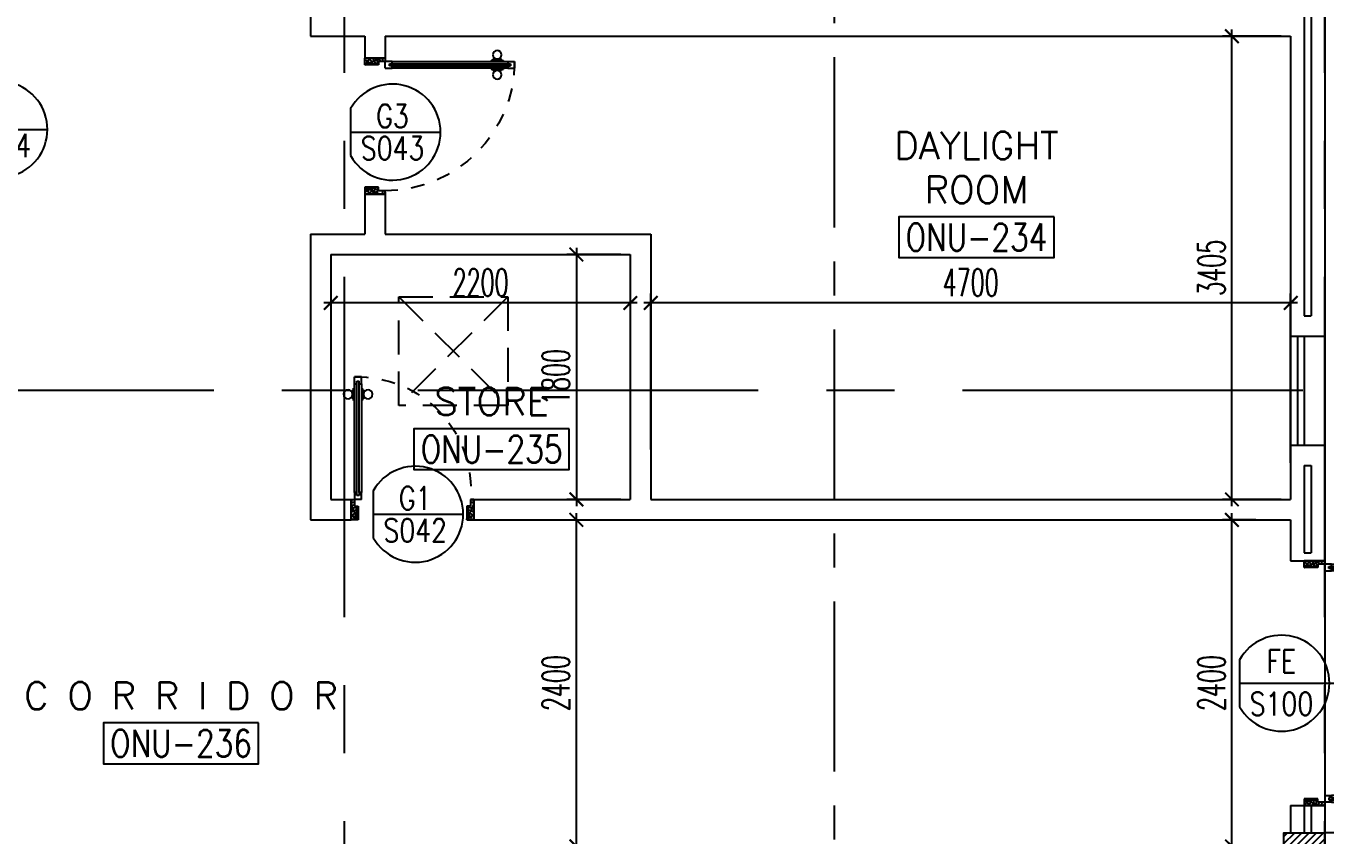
# Model space of a CAD drawing. Extents: x 88852.7 to 88945.7, y 39921.6 to 40001.1.
# Drawn here: x 88883.63 to 88893.18, y 39936.01 to 39941.96 of the extents above; entities that cross this region are included whole.
import ezdxf
from ezdxf.enums import TextEntityAlignment as Align

# ---------------------------------------------------------------- set-up
doc = ezdxf.new("R2010")
doc.units = 0
doc.header["$MEASUREMENT"] = 0
doc.header["$PDMODE"] = 34
for name, pattern in [('CENTER', [2, 1.25, -0.25, 0.25, -0.25]), ('CENTERX2', [4, 2.5, -0.5, 0.5, -0.5]), ('HIDDEN', [0.375, 0.25, -0.125])]:
    doc.linetypes.add(name, pattern=pattern)
doc.layers.get('0').update_dxf_attribs({"linetype": 'CONTINUOUS'})
doc.layers.get('DEFPOINTS').update_dxf_attribs({"linetype": 'CONTINUOUS'})
for name, color, linetype in [('AXES', 11, 'CENTERX2'), ('AXES1', 11, 'CENTER'), ('COL', 2, 'CONTINUOUS'), ('DIM', 4, 'CONTINUOUS'), ('DOOR', 7, 'CONTINUOUS'), ('DOOR-CR', 4, 'CONTINUOUS'), ('DOOR-NO', 3, 'CONTINUOUS'), ('EJ', 9, 'CONTINUOUS'), ('HAT', 8, 'CONTINUOUS'), ('INSUL', 4, 'CONTINUOUS'), ('RM-BOX', 4, 'CONTINUOUS'), ('RM-NAME', 2, 'CONTINUOUS'), ('RM-NO', 2, 'CONTINUOUS'), ('ROOF', 7, 'CONTINUOUS'), ('SHAFT', 4, 'CONTINUOUS'), ('WALL', 2, 'CONTINUOUS'), ('WIN', 3, 'CONTINUOUS')]:
    doc.layers.add(name, color=color, linetype=linetype)
doc.styles.add('ROMANS', font='ROMANS.shx', dxfattribs={"width": 0.6})
doc.dimstyles.new('STANDARD in', dxfattribs={"dimtxt": 0.2, "dimasz": 0.1, "dimexe": 0.07, "dimexo": 0.07, "dimgap": 0.05, "dimtad": 1, "dimdec": 0, "dimlfac": 1000, "dimzin": 0, "dimdsep": 46, "dimtxsty": 'ROMANS', "dimblk": 'ARCHTICK', "dimcen": 0.05, "dimdle": 0.05, "dimclrd": 4, "dimclre": 4, "dimclrt": 2, "dimadec": 0, "dimazin": 0, "dimtfac": 1, "dimtdec": 0, "dimtmove": 2, "dimatfit": 3, "dimfxl": 0, "dimtolj": 1, "dimtzin": 0, "dimarcsym": 0})

# ---------------------------------------------------------------- blocks, each defined once
blk = doc.blocks.new('_ARCHTICK')
at = {"color": 0, "linetype": 'ByBlock', "const_width": 0.15}
blk.add_lwpolyline([(-0.5, -0.5), (0.5, 0.5)], dxfattribs=at)
blk = doc.blocks.new('*D376')
at = {"layer": 'DEFPOINTS', "color": 0, "linetype": 'Continuous'}
for p in [(88888.0703, 39940.2796), (88887.6738, 39938.4796), (88888.0703, 39938.4796)]:
    blk.add_point(p, dxfattribs=at)
at = {"layer": 'DIM', "color": 4, "linetype": 'Continuous', "lineweight": -2}
for p, q in [((88887.6738, 39940.3296), (88887.6738, 39938.4296)), ((88888.0003, 39940.2796), (88887.6038, 39940.2796)), ((88888.0003, 39938.4796), (88887.6038, 39938.4796))]:
    blk.add_line(p, q, dxfattribs=at)
at = {"layer": 'DIM', "color": 4, "linetype": 'Continuous', "lineweight": -2, "xscale": 0.1, "yscale": 0.1, "zscale": 0.1}
for p, rotation in [((88887.6738, 39940.2796), 90), ((88887.6738, 39938.4796), 270)]:
    blk.add_blockref('_ARCHTICK', p, dxfattribs=dict(at, rotation=rotation))
at = {"layer": 'DIM', "color": 2, "linetype": 'Continuous', "insert": (88887.5238, 39939.3796), "char_height": 0.2, "attachment_point": 5, "rotation": 90, "style": 'ROMANS'}
blk.add_mtext('\\A1;1800', dxfattribs=at)
blk = doc.blocks.new('*D375')
at = {"layer": 'DEFPOINTS', "color": 0, "linetype": 'Continuous'}
for p in [(88885.8703, 39940.2796), (88888.0703, 39940.2796), (88885.8703, 39939.9239)]:
    blk.add_point(p, dxfattribs=at)
at = {"layer": 'DIM', "color": 4, "linetype": 'Continuous', "lineweight": -2}
for p, q in [((88885.8703, 39940.2096), (88885.8703, 39939.8539)), ((88888.0703, 39940.2096), (88888.0703, 39939.8539)), ((88888.1203, 39939.9239), (88885.8203, 39939.9239))]:
    blk.add_line(p, q, dxfattribs=at)
at = {"layer": 'DIM', "color": 4, "linetype": 'Continuous', "lineweight": -2, "xscale": 0.1, "yscale": 0.1, "zscale": 0.1, "rotation": 180}
blk.add_blockref('_ARCHTICK', (88885.8703, 39939.9239), dxfattribs=at)
at = {"layer": 'DIM', "color": 4, "linetype": 'Continuous', "lineweight": -2, "xscale": 0.1, "yscale": 0.1, "zscale": 0.1}
blk.add_blockref('_ARCHTICK', (88888.0703, 39939.9239), dxfattribs=at)
at = {"layer": 'DIM', "color": 2, "linetype": 'Continuous', "insert": (88886.9703, 39940.0739), "char_height": 0.2, "attachment_point": 5, "style": 'ROMANS'}
blk.add_mtext('\\A1;2200', dxfattribs=at)
blk = doc.blocks.new('*D374')
at = {"layer": 'DEFPOINTS', "color": 0, "linetype": 'Continuous'}
for p in [(88888.2203, 39939.9239), (88888.2203, 39938.7769), (88892.9203, 39938.6796)]:
    blk.add_point(p, dxfattribs=at)
at = {"layer": 'DIM', "color": 4, "linetype": 'Continuous', "lineweight": -2}
for p, q in [((88888.2203, 39938.8469), (88888.2203, 39939.9939)), ((88892.9203, 39938.7496), (88892.9203, 39939.9939)), ((88892.9703, 39939.9239), (88888.1703, 39939.9239))]:
    blk.add_line(p, q, dxfattribs=at)
at = {"layer": 'DIM', "color": 4, "linetype": 'Continuous', "lineweight": -2, "xscale": 0.1, "yscale": 0.1, "zscale": 0.1, "rotation": 180}
blk.add_blockref('_ARCHTICK', (88888.2203, 39939.9239), dxfattribs=at)
at = {"layer": 'DIM', "color": 4, "linetype": 'Continuous', "lineweight": -2, "xscale": 0.1, "yscale": 0.1, "zscale": 0.1}
blk.add_blockref('_ARCHTICK', (88892.9203, 39939.9239), dxfattribs=at)
at = {"layer": 'DIM', "color": 2, "linetype": 'Continuous', "insert": (88890.5703, 39940.0739), "char_height": 0.2, "attachment_point": 5, "style": 'ROMANS'}
blk.add_mtext('\\A1;4700', dxfattribs=at)
blk = doc.blocks.new('*D373')
at = {"layer": 'DEFPOINTS', "color": 0, "linetype": 'Continuous'}
for p in [(88892.489, 39941.8846), (88892.9203, 39941.8846), (88892.9203, 39938.4796)]:
    blk.add_point(p, dxfattribs=at)
at = {"layer": 'DIM', "color": 4, "linetype": 'Continuous', "lineweight": -2}
for p, q in [((88892.8503, 39941.8846), (88892.419, 39941.8846)), ((88892.489, 39938.4296), (88892.489, 39941.9346)), ((88892.8503, 39938.4796), (88892.419, 39938.4796))]:
    blk.add_line(p, q, dxfattribs=at)
at = {"layer": 'DIM', "color": 4, "linetype": 'Continuous', "lineweight": -2, "xscale": 0.1, "yscale": 0.1, "zscale": 0.1}
for p, rotation in [((88892.489, 39941.8846), 90), ((88892.489, 39938.4796), 270)]:
    blk.add_blockref('_ARCHTICK', p, dxfattribs=dict(at, rotation=rotation))
at = {"layer": 'DIM', "color": 2, "linetype": 'Continuous', "insert": (88892.339, 39940.1821), "char_height": 0.2, "attachment_point": 5, "rotation": 90, "style": 'ROMANS'}
blk.add_mtext('\\A1;3405', dxfattribs=at)
blk = doc.blocks.new('*D372')
at = {"layer": 'DEFPOINTS', "color": 0, "linetype": 'Continuous'}
for p in [(88887.6377, 39938.3296), (88887.6738, 39938.3296), (88887.6377, 39935.9296)]:
    blk.add_point(p, dxfattribs=at)
at = {"layer": 'DIM', "color": 4, "linetype": 'Continuous', "lineweight": -2}
for p, q in [((88887.6738, 39935.8796), (88887.6738, 39938.3796)), ((88887.7077, 39938.3296), (88887.7438, 39938.3296)), ((88887.7077, 39935.9296), (88887.7438, 39935.9296))]:
    blk.add_line(p, q, dxfattribs=at)
at = {"layer": 'DIM', "color": 4, "linetype": 'Continuous', "lineweight": -2, "xscale": 0.1, "yscale": 0.1, "zscale": 0.1}
for p, rotation in [((88887.6738, 39938.3296), 90), ((88887.6738, 39935.9296), 270)]:
    blk.add_blockref('_ARCHTICK', p, dxfattribs=dict(at, rotation=rotation))
at = {"layer": 'DIM', "color": 2, "linetype": 'Continuous', "insert": (88887.5238, 39937.1296), "char_height": 0.2, "attachment_point": 5, "rotation": 90, "style": 'ROMANS'}
blk.add_mtext('\\A1;2400', dxfattribs=at)
blk = doc.blocks.new('*D371')
at = {"layer": 'DEFPOINTS', "color": 0, "linetype": 'Continuous'}
for p in [(88892.489, 39938.3296), (88892.7345, 39938.3296), (88892.7345, 39935.9296)]:
    blk.add_point(p, dxfattribs=at)
at = {"layer": 'DIM', "color": 4, "linetype": 'Continuous', "lineweight": -2}
for p, q in [((88892.6645, 39938.3296), (88892.419, 39938.3296)), ((88892.489, 39935.8796), (88892.489, 39938.3796)), ((88892.6645, 39935.9296), (88892.419, 39935.9296))]:
    blk.add_line(p, q, dxfattribs=at)
at = {"layer": 'DIM', "color": 4, "linetype": 'Continuous', "lineweight": -2, "xscale": 0.1, "yscale": 0.1, "zscale": 0.1}
for p, rotation in [((88892.489, 39938.3296), 90), ((88892.489, 39935.9296), 270)]:
    blk.add_blockref('_ARCHTICK', p, dxfattribs=dict(at, rotation=rotation))
at = {"layer": 'DIM', "color": 2, "linetype": 'Continuous', "insert": (88892.339, 39937.1296), "char_height": 0.2, "attachment_point": 5, "rotation": 90, "style": 'ROMANS'}
blk.add_mtext('\\A1;2400', dxfattribs=at)
blk = doc.blocks.new('D1000')
at = {"layer": 'DOOR', "color": 7, "linetype": 'ByBlock'}
for p, q in [((0, 0), (-150, 0)), ((-150, 0), (-150, -25)), ((-150, 0), (0, 0)), ((0, -50), (-113.7, 0)), ((0, -50), (-40.1, 0)), ((0, -50), (0, 0)), ((-1050, -25.2), (-1100, -25.2)), ((-1100, -75.2), (-1100, -25.2)), ((-1100, -25.2), (-1100, -75.2)), ((-1050, -75.2), (-1100, -75.2)), ((-1050, -42.2), (-1070, -42.2)), ((-1070, -42.2), (-1070, -58.2)), ((-1050, -58.2), (-1070, -58.2)), ((-1050, -25.2), (-1050, -42.2)), ((-1050, -58.2), (-1050, -75.2)), ((-927.6, -18), (-1017.6, -18)), ((-1017.6, -25.2), (-1017.6, -18)), ((-1017.6, -75.2), (-1017.6, -82.4)), ((-927.6, -82.4), (-1017.6, -82.4)), ((-1005, -9), (-940.2, -9)), ((-1005, -18), (-1005, -9)), ((-1005, -18), (-940.2, -18)), ((-1005, -82.4), (-940.2, -82.4)), ((-1005, -82.4), (-1005, -91.4)), ((-1005, -91.4), (-940.2, -91.4)), ((-940.2, -18), (-940.2, -9)), ((-940.2, -82.4), (-940.2, -91.4)), ((-927.6, -25.2), (-927.6, -18)), ((-927.6, -75.2), (-927.6, -82.4)), ((-200, -42), (-200, -25)), ((-200, -25), (-150, -25)), ((-180, -42), (-200, -42)), ((-200, -75), (-200, -58)), ((-200, -58), (-180, -58)), ((-150, -75), (-200, -75)), ((-180, -58), (-180, -42)), ((-150, -75), (-150, -25)), ((-150, -25), (-100, -25)), ((-100, -25), (-100, -50)), ((0, -50), (-100, -36.6)), ((-100, -50), (0, -50)), ((0, -950), (-113.7, -1000)), ((-100, -975), (-100, -950)), ((0, -950), (-100, -963.4)), ((-100, -950), (0, -950)), ((0, -950), (-40.1, -1000)), ((0, -950), (0, -1000)), ((-150, -975), (-100, -975)), ((-150, -1000), (-150, -975)), ((-150, -1000), (0, -1000)), ((0, -1000), (-150, -1000))]:
    blk.add_line(p, q, dxfattribs=at)
at = {"layer": 'DOOR', "linetype": 'ByBlock'}
for p, q in [((-200, -25), (-1050, -25.2)), ((-200, -42), (-1050, -42.2)), ((-200, -58), (-1050, -58.2)), ((-1050, -75.2), (-200, -75))]:
    blk.add_line(p, q, dxfattribs=at)
at = {"layer": 'DOOR', "color": 7, "linetype": 'ByBlock'}
for centre in [(-972.6, 23.4), (-972.6, -123.7)]:
    blk.add_circle(centre, 32.4, dxfattribs=at)
for centre, radius, start, end in [((0, -50), 134.4, 158.15985, 169.28002), ((0, -50), 74.4, 137.77643, 180), ((0, -50), 54.4, 113.20738, 180), ((0, -50), 154.4, 161.10529, 166.28577), ((0, -50), 114.4, 154.08384, 167.37743), ((0, -50), 94.4, 148.01819, 180), ((0, -50), 34.4, 90, 180), ((0, -50), 14.4, 90, 180), ((0, -950), 94.4, 180, 211.98181), ((0, -950), 74.4, 180, 222.22357), ((0, -950), 54.4, 180, 246.79262), ((0, -950), 34.4, 180, 270), ((0, -950), 14.4, 180, 270), ((0, -950), 154.4, 193.71423, 198.89471), ((0, -950), 134.4, 190.71998, 201.84015)]:
    blk.add_arc(centre, radius, start, end, dxfattribs=at)
at = {"layer": 'DOOR', "linetype": 'HIDDEN', "ltscale": 0.5}
blk.add_arc((-149.4, -24.5), 950.5, 180.04344, 269.96673, dxfattribs=at)
blk = doc.blocks.new('C11')
at = {"layer": 'HAT'}
h = blk.add_hatch(dxfattribs=at)
h.set_pattern_fill('ANSI31', color=256, scale=300, style=0)
h.set_pattern_definition([(45, (-248556.182, -75061.005), (-26.5165043, 26.5165043), [])])
h.paths.add_polyline_path([(300, 700), (0, 700), (0, 350), (300, 350)])
h.paths.add_polyline_path([(300, 350), (0, 350), (0, 0), (300, 0)])
at = {"layer": 'COL'}
blk.add_lwpolyline([(300, 700), (300, 0), (0, 0), (0, 700)], close=True, dxfattribs=at)
blk = doc.blocks.new('DD1')
at = {"layer": 'DOOR-CR'}
blk.add_line((-307.6, 0), (352.8, 0), dxfattribs=at)
blk.add_lwpolyline([(-307.6, -172.9, 3.820224), (-307.6, 172.9)], format="xyb", close=True, dxfattribs=at)
at = {"layer": 'DOOR-NO', "style": 'ROMANS', "width": 0.8}
for tag, p in [('G', (0, 141.5)), ('000', (0, -141.4))]:
    blk.add_attdef(tag, text='', height=204, dxfattribs=at).set_placement(p, align=Align.MIDDLE)
blk = doc.blocks.new('RM1')
at = {"layer": 'RM-BOX'}
blk.add_lwpolyline([(569.9, -200), (-569.9, -200), (-569.9, -500), (569.9, -500)], close=True, dxfattribs=at)
at = {"layer": 'RM-NAME', "style": 'ROMANS'}
for tag, p in [('ROOMNAME1', (0, 323.8)), ('ROOMNAME2', (0, 0))]:
    blk.add_attdef(tag, text='', height=200, dxfattribs=at).set_placement(p, align=Align.MIDDLE)
at = {"layer": 'RM-NO', "style": 'ROMANS', "width": 0.8}
blk.add_attdef('ROOMNO', text='', height=200, dxfattribs=at).set_placement((0, -350), align=Align.MIDDLE)
blk = doc.blocks.new('DOOR90')
at = {"layer": 'DOOR', "linetype": 'ByBlock'}
for p, q in [((0, 0), (-150, 0)), ((-200, -25), (-1000, -25)), ((-200, -42), (-1000, -42)), ((-200, -58), (-1000, -58)), ((-1000, -75), (-200, -75))]:
    blk.add_line(p, q, dxfattribs=at)
at = {"layer": 'DOOR', "color": 0, "linetype": 'ByBlock'}
for p, q in [((-150, 0), (-150, -25)), ((-150, 0), (0, 0)), ((0, -50), (0, 0)), ((-1050, -25), (-1050, -75)), ((-1050, -75), (-1050, -25)), ((-1000, -25), (-1050, -25)), ((-1000, -75), (-1050, -75)), ((-1020, -42), (-1020, -58)), ((-1000, -42), (-1020, -42)), ((-1000, -58), (-1020, -58)), ((-1000, -25), (-1000, -42)), ((-1000, -58), (-1000, -75)), ((-967.6, -25), (-967.6, -17.8)), ((-877.6, -17.8), (-967.6, -17.8)), ((-967.6, -75), (-967.6, -82.2)), ((-877.6, -82.2), (-967.6, -82.2)), ((-955, -17.8), (-955, -8.8)), ((-955, -8.8), (-890.2, -8.8)), ((-955, -17.8), (-890.2, -17.8)), ((-955, -82.2), (-955, -91.2)), ((-955, -82.2), (-890.2, -82.2)), ((-955, -91.2), (-890.2, -91.2)), ((-890.2, -17.8), (-890.2, -8.8)), ((-890.2, -82.2), (-890.2, -91.2)), ((-877.6, -25), (-877.6, -17.8)), ((-877.6, -75), (-877.6, -82.2)), ((-200, -42), (-200, -25)), ((-200, -25), (-150, -25)), ((-180, -42), (-200, -42)), ((-200, -75), (-200, -58)), ((-200, -58), (-180, -58)), ((-150, -75), (-200, -75)), ((-180, -58), (-180, -42)), ((-150, -75), (-150, -25)), ((-150, -25), (-100, -25)), ((-100, -25), (-100, -50)), ((-100, -50), (0, -50)), ((-100, -850), (0, -850)), ((-100, -875), (-100, -850)), ((0, -850), (0, -900)), ((-150, -900), (-150, -875)), ((-150, -875), (-100, -875)), ((0, -900), (-150, -900)), ((-150, -900), (0, -900))]:
    blk.add_line(p, q, dxfattribs=at)
at = {"layer": 'DOOR', "color": 9, "linetype": 'ByBlock'}
for p, q in [((0, -50), (-113.7, 0)), ((0, -50), (-40.1, 0)), ((0, -50), (-100, -36.6)), ((0, -850), (-113.7, -900)), ((0, -850), (-100, -863.4)), ((0, -850), (-40.1, -900))]:
    blk.add_line(p, q, dxfattribs=at)
at = {"layer": 'DOOR', "color": 0, "linetype": 'ByBlock'}
for centre in [(-922.6, 23.5), (-922.6, -123.5)]:
    blk.add_circle(centre, 32.4, dxfattribs=at)
at = {"layer": 'DOOR', "color": 9, "linetype": 'ByBlock'}
for centre, radius, start, end in [((0, -50), 74.4, 137.77643, 180), ((0, -50), 54.4, 113.20738, 180), ((0, -50), 154.4, 161.10529, 166.28577), ((0, -50), 134.4, 158.15985, 169.28002), ((0, -50), 114.4, 154.08384, 167.37743), ((0, -50), 94.4, 148.01819, 180), ((0, -50), 34.4, 90, 180), ((0, -50), 14.4, 90, 180), ((0, -850), 94.4, 180, 211.98181), ((0, -850), 74.4, 180, 222.22357), ((0, -850), 54.4, 180, 246.79262), ((0, -850), 34.4, 180, 270), ((0, -850), 14.4, 180, 270), ((0, -850), 154.4, 193.71423, 198.89471), ((0, -850), 134.4, 190.71998, 201.84015)]:
    blk.add_arc(centre, radius, start, end, dxfattribs=at)
at = {"layer": 'DOOR', "linetype": 'HIDDEN', "ltscale": 0.5}
blk.add_arc((-222.2, -50), 828.2, 178.27012, 275.00304, dxfattribs=at)
blk = doc.blocks.new('A$C272A55A0')
at = {"layer": 'DOOR', "color": 0, "linetype": 'ByBlock'}
for p, q in [((0, 900.4), (0, 1050.4)), ((50, 1050.4), (0, 1050.4)), ((50, 950.4), (50, 1050.4)), ((1750, 950.4), (1750, 1050.4)), ((1750, 1050.4), (1800, 1050.4)), ((1800, 1050.4), (1800, 900.4)), ((0, 900.4), (25, 900.4)), ((25, 950.4), (50, 950.4)), ((25, 900.4), (25, 950.4)), ((75, 900.4), (25, 900.4)), ((25, 850.4), (25, 900.4)), ((58, 870.4), (42, 870.4)), ((42, 870.4), (42, 850.4)), ((58, 850.4), (58, 870.4)), ((75, 900.4), (75, 850.4)), ((1725, 900.4), (1775, 900.4)), ((1725, 900.4), (1725, 850.4)), ((1742, 870.4), (1758, 870.4)), ((1742, 850.4), (1742, 870.4)), ((1775, 950.4), (1750, 950.4)), ((1758, 870.4), (1758, 850.4)), ((1775, 900.4), (1775, 950.4)), ((1800, 900.4), (1775, 900.4)), ((1775, 850.4), (1775, 900.4)), ((42, 850.4), (25, 850.4)), ((75, 850.4), (58, 850.4)), ((1725, 850.4), (1742, 850.4)), ((1758, 850.4), (1775, 850.4)), ((1717.8, 160.1), (1708.8, 160.1)), ((1708.8, 95.3), (1708.8, 160.1)), ((1725, 172.7), (1717.8, 172.7)), ((1717.8, 172.7), (1717.8, 82.7)), ((1717.8, 95.3), (1717.8, 160.1)), ((1775, 172.7), (1782.2, 172.7)), ((1782.2, 172.7), (1782.2, 82.7)), ((1782.2, 160.1), (1791.2, 160.1)), ((1782.2, 95.3), (1782.2, 160.1)), ((1791.2, 95.3), (1791.2, 160.1)), ((25, 50.4), (42, 50.4)), ((25, 50.4), (25, 0.4)), ((25, 0.4), (75, 0.4)), ((75, 0.4), (25, 0.4)), ((42, 50.4), (42, 30.4)), ((42, 30.4), (58, 30.4)), ((58, 50.4), (75, 50.4)), ((58, 50.4), (58, 30.4)), ((75, 50.4), (75, 0.4)), ((1717.8, 95.3), (1708.8, 95.3)), ((1725, 82.7), (1717.8, 82.7)), ((1742, 50.4), (1725, 50.4)), ((1725, 50.4), (1725, 0.4)), ((1775, 0.4), (1725, 0.4)), ((1725, 0.4), (1775, 0.4)), ((1742, 50.4), (1742, 30.4)), ((1758, 30.4), (1742, 30.4)), ((1775, 50.4), (1758, 50.4)), ((1758, 50.4), (1758, 30.4)), ((1775, 82.7), (1782.2, 82.7)), ((1775, 50.4), (1775, 0.4)), ((1782.2, 95.3), (1791.2, 95.3))]:
    blk.add_line(p, q, dxfattribs=at)
at = {"layer": 'DOOR', "color": 9, "linetype": 'ByBlock'}
for p, q in [((50, 1050.4), (0, 1010.2)), ((50, 1050.4), (0, 936.6)), ((50, 1050.4), (36.6, 950.4)), ((1750, 1050.4), (1800, 1010.2)), ((1750, 1050.4), (1800, 936.6)), ((1750, 1050.4), (1763.4, 950.4))]:
    blk.add_line(p, q, dxfattribs=at)
at = {"layer": 'DOOR', "linetype": 'ByBlock'}
for p, q in [((25, 850.4), (25, 50.4)), ((42, 850.4), (42, 50.4)), ((58, 850.4), (58, 50.4)), ((75, 50.4), (75, 850.4)), ((1725, 50.4), (1725, 850.4)), ((1742, 850.4), (1742, 50.4)), ((1758, 850.4), (1758, 50.4)), ((1775, 850.4), (1775, 50.4))]:
    blk.add_line(p, q, dxfattribs=at)
at = {"layer": 'DOOR', "color": 0, "linetype": 'ByBlock'}
for centre in [(1676.5, 127.7), (1823.5, 127.7)]:
    blk.add_circle(centre, 32.4, dxfattribs=at)
at = {"layer": 'DOOR', "color": 9, "linetype": 'ByBlock'}
for centre, radius, start, end in [((50, 1050.4), 34.4, 180, 270), ((50, 1050.4), 14.4, 180, 270), ((1750, 1050.4), 14.4, 270, 0), ((1750, 1050.4), 34.4, 270, 0), ((50, 1050.4), 54.4, 203.20738, 270), ((50, 1050.4), 74.4, 227.77643, 270), ((50, 1050.4), 94.4, 238.01819, 270), ((1750, 1050.4), 54.4, 270, 336.79262), ((1750, 1050.4), 74.4, 270, 312.22357), ((1750, 1050.4), 94.4, 270, 301.98181), ((50, 1050.4), 114.4, 244.08384, 257.37743), ((50, 1050.4), 134.4, 248.15985, 259.28002), ((50, 1050.4), 154.4, 251.10529, 256.28577), ((1750, 1050.4), 114.4, 282.62257, 295.91616), ((1750, 1050.4), 134.4, 280.71998, 291.84015), ((1750, 1050.4), 154.4, 283.71423, 288.89471)]:
    blk.add_arc(centre, radius, start, end, dxfattribs=at)
at = {"layer": 'DOOR', "linetype": 'HIDDEN', "ltscale": 0.5}
for centre, start, end in [((50, 851.4), 268.31738, 3.29648), ((1750, 851.4), 176.70352, 271.68262)]:
    blk.add_arc(centre, 851.4, start, end, dxfattribs=at)
at = {"layer": 'WALL', "linetype": 'ByBlock'}
blk.add_line((1800, 900.4), (1800, 1050.4), dxfattribs=at)

msp = doc.modelspace()

# ---------------------------------------------------------------- linework, layer by layer
at = {"layer": 'AXES'}
for p, q in [((88885.9703, 39921.6153), (88885.9703, 40000.4279)), ((88893.1703, 39921.6153), (88893.1703, 40000.0779)), ((88945.0103, 39939.2796), (88876.9703, 39939.2796))]:
    msp.add_line(p, q, dxfattribs=at)
at = {"layer": 'AXES1'}
msp.add_line((88889.5703, 39928.4796), (88889.5703, 39987.2996), dxfattribs=at)
at = {"layer": 'EJ'}
msp.add_line((88893.1703, 39938.1796), (88893.1703, 39936.0796), dxfattribs=at)
at = {"layer": 'INSUL'}
for p, q in [((88893.0203, 39942.4796), (88893.0203, 39939.8296)), ((88893.0703, 39942.4796), (88893.0703, 39939.8296)), ((88893.0203, 39939.8296), (88893.0703, 39939.8296)), ((88893.0203, 39938.7296), (88893.0703, 39938.7296)), ((88893.0203, 39938.7296), (88893.0203, 39938.087)), ((88893.0703, 39938.7296), (88893.0703, 39938.087)), ((88893.0203, 39938.087), (88893.0703, 39938.087)), ((88893.0203, 39936.2296), (88893.0203, 39936.0296)), ((88893.0703, 39936.2296), (88893.0703, 39936.0296))]:
    msp.add_line(p, q, dxfattribs=at)
at = {"layer": 'ROOF'}
msp.add_line((88894.4653, 39936.0296), (88893.1703, 39936.0296), dxfattribs=at)
at = {"layer": 'SHAFT', "color": 4, "linetype": 'HIDDEN'}
for p, q in [((88887.1703, 39939.9696), (88886.3703, 39939.1696)), ((88886.3703, 39939.9696), (88887.1703, 39939.1696))]:
    msp.add_line(p, q, dxfattribs=at)
msp.add_lwpolyline([(88886.3703, 39939.9696), (88887.1703, 39939.9696), (88887.1703, 39939.1696), (88886.3703, 39939.1696)], close=True, dxfattribs=at)
at = {"layer": 'WALL', "linetype": 'ByBlock'}
for p, q in [((88885.7203, 39943.9846), (88885.7203, 39941.8846)), ((88893.1703, 39943.6796), (88893.1703, 39939.6796)), ((88885.7203, 39941.8846), (88886.1203, 39941.8846)), ((88886.1203, 39941.8846), (88886.1203, 39941.7241)), ((88886.2703, 39941.8846), (88892.9203, 39941.8846)), ((88886.2703, 39941.8846), (88886.2703, 39941.7241)), ((88892.9203, 39941.8846), (88892.9203, 39939.6796)), ((88886.2703, 39941.7241), (88886.1203, 39941.7241)), ((88886.1203, 39940.7241), (88886.1203, 39940.4296)), ((88886.2703, 39940.7241), (88886.1203, 39940.7241)), ((88886.2703, 39940.7241), (88886.2703, 39940.4296)), ((88885.7203, 39940.4296), (88885.7203, 39938.3296)), ((88885.7203, 39940.4296), (88886.1203, 39940.4296)), ((88885.7203, 39940.4296), (88885.7203, 39938.3296)), ((88886.2703, 39940.4296), (88888.2203, 39940.4296)), ((88888.2203, 39940.4296), (88888.2203, 39938.4796)), ((88885.8703, 39940.2796), (88885.8703, 39938.4796)), ((88885.8703, 39940.2796), (88888.0703, 39940.2796)), ((88888.0703, 39940.2796), (88888.0703, 39938.4796)), ((88892.9203, 39939.6796), (88893.1703, 39939.6796)), ((88892.9203, 39938.8796), (88892.9203, 39938.4796)), ((88892.9203, 39938.8796), (88893.1703, 39938.8796)), ((88893.1703, 39938.8796), (88893.1703, 39938.3296)), ((88885.8703, 39938.4796), (88886.0203, 39938.4796)), ((88885.8703, 39938.4796), (88886.0203, 39938.4796)), ((88886.0203, 39938.4796), (88886.0203, 39938.3296)), ((88886.9203, 39938.4796), (88888.0703, 39938.4796)), ((88886.9203, 39938.4796), (88888.0703, 39938.4796)), ((88886.9203, 39938.4796), (88886.9203, 39938.3296)), ((88888.2203, 39938.4796), (88892.9203, 39938.4796)), ((88885.7203, 39938.3296), (88886.0203, 39938.3296)), ((88886.9203, 39938.3296), (88892.9203, 39938.3296)), ((88893.1703, 39936.0296), (88893.1703, 39936.0296))]:
    msp.add_line(p, q, dxfattribs=at)
at = {"layer": 'WALL'}
for p, q in [((88892.9203, 39938.3296), (88892.9203, 39938.0296)), ((88893.1703, 39938.3296), (88893.1703, 39938.0296)), ((88892.9203, 39938.0296), (88893.1703, 39938.0296)), ((88892.9203, 39936.2296), (88893.1703, 39936.2296)), ((88892.9203, 39936.2296), (88892.9203, 39936.0296)), ((88893.1703, 39936.2296), (88893.1703, 39936.0296)), ((88893.1703, 39936.0296), (88893.1703, 39936.0796)), ((88893.1703, 39936.0296), (88893.1703, 39936.0796))]:
    msp.add_line(p, q, dxfattribs=at)
at = {"layer": 'WIN'}
for p, q in [((88892.9203, 39939.6796), (88892.9203, 39938.8796)), ((88892.9703, 39939.6796), (88892.9703, 39938.8796)), ((88893.0203, 39939.6796), (88893.0203, 39938.8796)), ((88893.1703, 39939.6796), (88893.1703, 39938.8796))]:
    msp.add_line(p, q, dxfattribs=at)

# ---------------------------------------------------------------- block references
at = {"layer": 'COL', "xscale": 0.001, "yscale": 0.001, "zscale": 0.001}
msp.add_blockref('C11', (88892.8703, 39935.3296), dxfattribs=at)
at = {"layer": 'DOOR', "color": 0, "linetype": 'Continuous', "xscale": -0.001, "yscale": 0.001, "zscale": 0.001}
msp.add_blockref('D1000', (88886.1203, 39941.7241), dxfattribs=at)
at = {"layer": 'DOOR', "color": 0, "linetype": 'ByBlock', "yscale": 0.001, "zscale": 0.001, "rotation": 90}
for name, p, xscale in [('DOOR90', (88886.0203, 39938.3296), -0.001), ('A$C272A55A0', (88894.0706, 39936.2296), 0.001)]:
    msp.add_blockref(name, p, dxfattribs=dict(at, xscale=xscale))
at = {"layer": 'DOOR-NO'}
ref = msp.add_blockref('DD1', (88883.4364, 39941.1994), dxfattribs=dict(at, xscale=0.001, yscale=0.001, zscale=0.001))
ref.add_attrib('G', 'G4', dxfattribs={"height": 0.17, "style": 'ROMANS', "width": 0.8}).set_placement((88883.4364, 39941.3173), align=Align.MIDDLE)
ref.add_attrib('000', 'S044', dxfattribs={"height": 0.17, "style": 'ROMANS', "width": 0.8}).set_placement((88883.4364, 39941.0815), align=Align.MIDDLE)
ref = msp.add_blockref('DD1', (88886.3237, 39941.1793), dxfattribs=dict(at, xscale=0.001, yscale=0.001, zscale=0.001))
ref.add_attrib('G', 'G3', dxfattribs={"height": 0.17, "style": 'ROMANS', "width": 0.8}).set_placement((88886.3237, 39941.2972), align=Align.MIDDLE)
ref.add_attrib('000', 'S043', dxfattribs={"height": 0.17, "style": 'ROMANS', "width": 0.8}).set_placement((88886.3237, 39941.0614), align=Align.MIDDLE)
ref = msp.add_blockref('DD1', (88886.4903, 39938.3709), dxfattribs=dict(at, xscale=0.001, yscale=0.001, zscale=0.001))
ref.add_attrib('G', 'G1', dxfattribs={"height": 0.17, "style": 'ROMANS', "width": 0.8}).set_placement((88886.4903, 39938.4889), align=Align.MIDDLE)
ref.add_attrib('000', 'S042', dxfattribs={"height": 0.17, "style": 'ROMANS', "width": 0.8}).set_placement((88886.4903, 39938.2531), align=Align.MIDDLE)
ref = msp.add_blockref('DD1', (88892.8525, 39937.1288), dxfattribs=dict(at, xscale=0.001, yscale=0.001, zscale=0.001))
ref.add_attrib('G', 'FE', dxfattribs={"height": 0.17, "style": 'ROMANS', "width": 0.8}).set_placement((88892.8525, 39937.2903), align=Align.MIDDLE)
ref.add_attrib('000', 'S100', dxfattribs={"height": 0.17, "style": 'ROMANS', "width": 0.8}).set_placement((88892.8525, 39936.9775), align=Align.MIDDLE)
at = {"layer": 'RM-NO', "xscale": 0.001, "yscale": 0.001, "zscale": 0.001}
for p, values in [((88890.6128, 39940.7567), {'ROOMNO': 'ONU-234', 'ROOMNAME2': 'ROOM', 'ROOMNAME1': 'DAYLIGHT'}), ((88887.0511, 39939.1995), {'ROOMNO': 'ONU-235', 'ROOMNAME2': 'STORE'}), ((88884.7703, 39937.037), {'ROOMNO': 'ONU-236', 'ROOMNAME2': 'C O R R I D O R'})]:
    msp.add_blockref('RM1', p, dxfattribs=at).add_auto_attribs(values)

# ---------------------------------------------------------------- dimensions: what is measured, and where the dimension line sits
at = {"layer": 'DIM', "color": 0, "linetype": 'Continuous'}
for base, p1, p2, picture, middle in [((88892.489, 39941.8846), (88892.9203, 39938.4796), (88892.9203, 39941.8846), '*D373', (88892.339, 39940.1821)), ((88887.6738, 39938.4796), (88888.0703, 39940.2796), (88888.0703, 39938.4796), '*D376', (88887.5238, 39939.3796)), ((88887.6738, 39938.3296), (88887.6377, 39935.9296), (88887.6377, 39938.3296), '*D372', (88887.5238, 39937.1296)), ((88892.489, 39938.3296), (88892.7345, 39935.9296), (88892.7345, 39938.3296), '*D371', (88892.339, 39937.1296))]:
    dim = msp.add_linear_dim(base=base, p1=p1, p2=p2, angle=90, dimstyle='STANDARD in', dxfattribs=at)
    dim.commit()
    dim.dimension.update_dxf_attribs({"geometry": picture, "text_midpoint": middle})
for base, p1, p2, picture, middle in [((88885.8703, 39939.9239), (88888.0703, 39940.2796), (88885.8703, 39940.2796), '*D375', (88886.9703, 39940.0739)), ((88888.2203, 39939.9239), (88892.9203, 39938.6796), (88888.2203, 39938.7769), '*D374', (88890.5703, 39940.0739))]:
    dim = msp.add_linear_dim(base=base, p1=p1, p2=p2, dimstyle='STANDARD in', dxfattribs=at)
    dim.commit()
    dim.dimension.update_dxf_attribs({"geometry": picture, "text_midpoint": middle})

doc.saveas('drawing.dxf')
